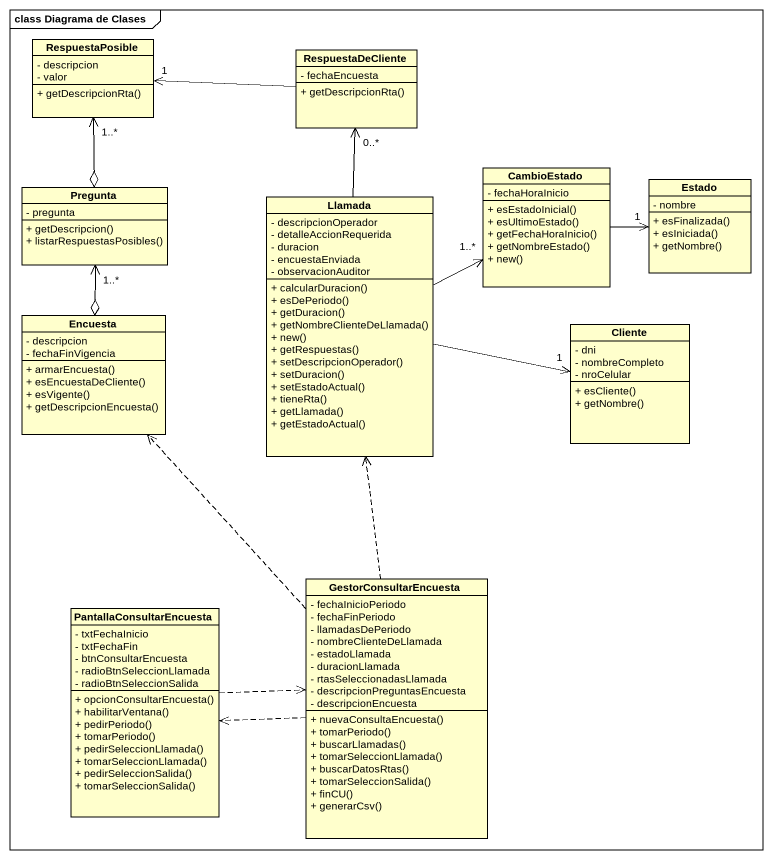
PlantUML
@startuml
mainframe class Diagrama de Clases
hide circle
hide empty members
skinparam classAttributeIconSize 0
class RespuestaPosible {
  - descripcion
  - valor
  + getDescripcionRta()
}
class RespuestaDeCliente {
  - fechaEncuesta
  + getDescripcionRta()
}
class Pregunta {
  - pregunta
  + getDescripcion()
  + listarRespuestasPosibles()
}
class Llamada {
  - descripcionOperador
  - detalleAccionRequerida
  - duracion
  - encuestaEnviada
  - observacionAuditor
  + calcularDuracion()
  + esDePeriodo()
  + getDuracion()
  + getNombreClienteDeLlamada()
  + new()
  + getRespuestas()
  + setDescripcionOperador()
  + setDuracion()
  + setEstadoActual()
  + tieneRta()
  + getLlamada()
  + getEstadoActual()
}
class CambioEstado {
  - fechaHoraInicio
  + esEstadoInicial()
  + esUltimoEstado()
  + getFechaHoraInicio()
  + getNombreEstado()
  + new()
}
class Estado {
  - nombre
  + esFinalizada()
  + esIniciada()
  + getNombre()
}
class Encuesta {
  - descripcion
  - fechaFinVigencia
  + armarEncuesta()
  + esEncuestaDeCliente()
  + esVigente()
  + getDescripcionEncuesta()
}
class Cliente {
  - dni
  - nombreCompleto
  - nroCelular
  + esCliente()
  + getNombre()
}
class GestorConsultarEncuesta {
  - fechaInicioPeriodo
  - fechaFinPeriodo
  - llamadasDePeriodo
  - nombreClienteDeLlamada
  - estadoLlamada
  - duracionLlamada
  - rtasSeleccionadasLlamada
  - descripcionPreguntasEncuesta
  - descripcionEncuesta
  + nuevaConsultaEncuesta()
  + tomarPeriodo()
  + buscarLlamadas()
  + tomarSeleccionLlamada()
  + buscarDatosRtas()
  + tomarSeleccionSalida()
  + finCU()
  + generarCsv()
}
class PantallaConsultarEncuesta {
  - txtFechaInicio
  - txtFechaFin
  - btnConsultarEncuesta
  - radioBtnSeleccionLlamada
  - radioBtnSeleccionSalida
  + opcionConsultarEncuesta()
  + habilitarVentana()
  + pedirPeriodo()
  + tomarPeriodo()
  + pedirSeleccionLlamada()
  + tomarSeleccionLlamada()
  + pedirSeleccionSalida()
  + tomarSeleccionSalida()
}
RespuestaPosible "1..*" <--o Pregunta
RespuestaDeCliente -left-> "1" RespuestaPosible
Pregunta "1..*" <--o Encuesta
Llamada -up-> "0..*" RespuestaDeCliente
Llamada -right-> "1..*" CambioEstado
Llamada -right-> "1" Cliente
CambioEstado -right-> "1" Estado
GestorConsultarEncuesta .up.> Llamada
GestorConsultarEncuesta .up.> Encuesta
GestorConsultarEncuesta .left.> PantallaConsultarEncuesta
PantallaConsultarEncuesta .right.> GestorConsultarEncuesta
@enduml
